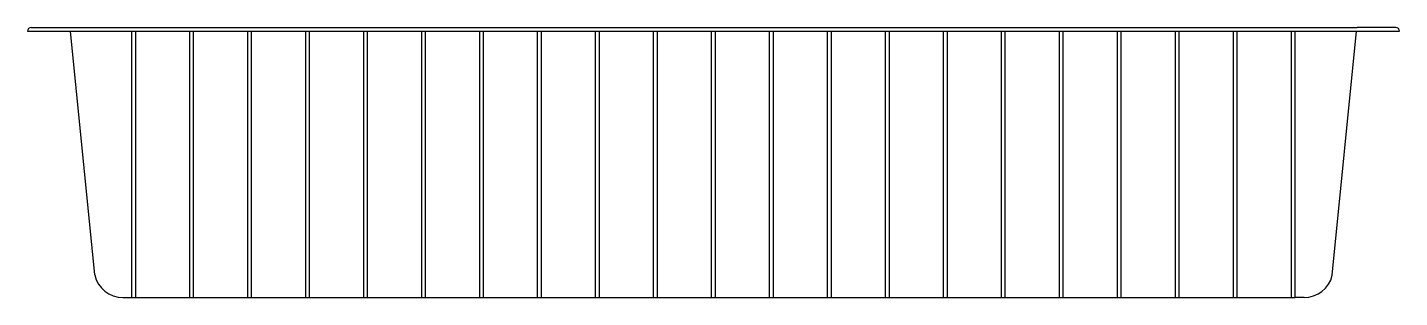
# Model space of a CAD drawing. Extents: x -1196.23 to -1189.13, y 269.1 to 270.5.
import ezdxf

# ---------------------------------------------------------------- set-up
doc = ezdxf.new("R2010")
doc.units = 0
doc.header["$LTSCALE"] = 10
doc.header["$MEASUREMENT"] = 0
doc.layers.add('Piscinas_Fibratec', color=4, linetype='CONTINUOUS')

msp = doc.modelspace()

# ---------------------------------------------------------------- linework, layer by layer
at = {"layer": 'Piscinas_Fibratec', "color": 2}
for p, q in [((-1196.229, 270.4784), (-1189.129, 270.4784)), ((-1196.209, 270.4984), (-1196.009, 270.4984)), ((-1196.009, 270.4984), (-1189.349, 270.4984)), ((-1189.149, 270.4984), (-1189.349, 270.4984))]:
    msp.add_line(p, q, dxfattribs=at)
at = {"layer": 'Piscinas_Fibratec'}
for p, q in [((-1195.8807, 269.2159), (-1196.007, 270.4784)), ((-1189.4774, 269.2139), (-1189.351, 270.4784)), ((-1195.7343, 269.0984), (-1195.6891, 269.0984)), ((-1195.6891, 269.0984), (-1189.67, 269.0984)), ((-1189.67, 269.0984), (-1189.6689, 269.0984)), ((-1189.6224, 269.0984), (-1189.6689, 269.0984))]:
    msp.add_line(p, q, dxfattribs=at)
at = {"layer": 'Piscinas_Fibratec', "color": 1}
for p, q in [((-1195.6889, 269.0984), (-1195.6889, 270.4784)), ((-1195.6689, 269.0984), (-1195.6689, 270.4784)), ((-1195.3889, 269.0984), (-1195.3889, 270.4784)), ((-1195.3689, 269.0984), (-1195.3689, 270.4784)), ((-1195.0889, 269.0984), (-1195.0889, 270.4784)), ((-1195.0689, 269.0984), (-1195.0689, 270.4784)), ((-1194.7889, 269.0984), (-1194.7889, 270.4784)), ((-1194.7689, 269.0984), (-1194.7689, 270.4784)), ((-1194.4889, 269.0984), (-1194.4889, 270.4784)), ((-1194.4689, 269.0984), (-1194.4689, 270.4784)), ((-1194.1889, 269.0984), (-1194.1889, 270.4784)), ((-1194.1689, 269.0984), (-1194.1689, 270.4784)), ((-1193.8889, 269.0984), (-1193.8889, 270.4784)), ((-1193.8689, 269.0984), (-1193.8689, 270.4784)), ((-1193.5889, 269.0984), (-1193.5889, 270.4784)), ((-1193.5689, 269.0984), (-1193.5689, 270.4784)), ((-1193.2889, 269.0984), (-1193.2889, 270.4784)), ((-1193.2689, 269.0984), (-1193.2689, 270.4784)), ((-1192.9889, 269.0984), (-1192.9889, 270.4784)), ((-1192.9689, 269.0984), (-1192.9689, 270.4784)), ((-1192.6889, 269.0984), (-1192.6889, 270.4784)), ((-1192.6689, 269.0984), (-1192.6689, 270.4784)), ((-1192.3889, 269.0984), (-1192.3889, 270.4784)), ((-1192.3689, 269.0984), (-1192.3689, 270.4784)), ((-1192.0889, 269.0984), (-1192.0889, 270.4784)), ((-1192.0689, 269.0984), (-1192.0689, 270.4784)), ((-1191.7889, 269.0984), (-1191.7889, 270.4784)), ((-1191.7689, 269.0984), (-1191.7689, 270.4784)), ((-1191.4889, 269.0984), (-1191.4889, 270.4784)), ((-1191.4689, 269.0984), (-1191.4689, 270.4784)), ((-1191.1889, 269.0984), (-1191.1889, 270.4784)), ((-1191.1689, 269.0984), (-1191.1689, 270.4784)), ((-1190.8889, 269.0984), (-1190.8889, 270.4784)), ((-1190.8689, 269.0984), (-1190.8689, 270.4784)), ((-1190.5889, 269.0984), (-1190.5889, 270.4784)), ((-1190.5689, 269.0984), (-1190.5689, 270.4784)), ((-1190.2889, 269.0984), (-1190.2889, 270.4784)), ((-1190.2689, 269.0984), (-1190.2689, 270.4784)), ((-1189.9889, 269.0984), (-1189.9889, 270.4784)), ((-1189.9689, 269.0984), (-1189.9689, 270.4784)), ((-1189.6889, 269.0984), (-1189.6889, 270.4784)), ((-1189.6689, 269.0984), (-1189.6689, 270.4784))]:
    msp.add_line(p, q, dxfattribs=at)
at = {"layer": 'Piscinas_Fibratec', "color": 2}
for centre, start, end in [((-1196.209, 270.4784), 90, 180), ((-1189.149, 270.4784), 0, 90)]:
    msp.add_arc(centre, 0.02, start, end, dxfattribs=at)
at = {"layer": 'Piscinas_Fibratec'}
for centre, start, end in [((-1195.7343, 269.2484), 192.53224, 270), ((-1189.6234, 269.2484), 270, 346.70844)]:
    msp.add_arc(centre, 0.15, start, end, dxfattribs=at)

doc.saveas('drawing.dxf')
